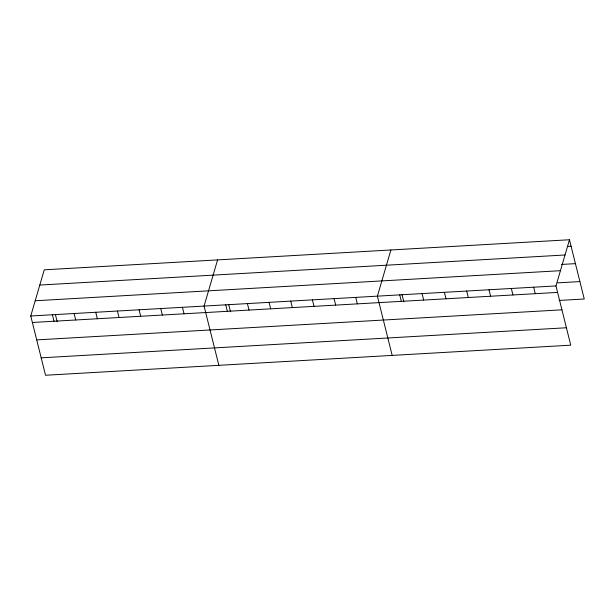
<?xml version="1.0" encoding="UTF-8"?>
<svg xmlns="http://www.w3.org/2000/svg" width="615" height="615" viewBox="0 0 615 615"><rect width="100%" height="100%" fill="white"/><g stroke="black" fill="none" stroke-linecap="round" stroke-linejoin="round"><path stroke-width="0.92" d="M569.475 239.75L555.975 285.929L570.751 345.176L45.525 375.25L30.75 315.995L44.249 269.824L569.475 239.75L584.25 299.005L559.135 300.443M217.579 259.899L204.072 306.078L218.848 365.325M390.902 249.974L377.395 296.153L392.17 355.401M567.376 246.446L571.089 246.231M39.798 285.06L565.024 254.987M561.48 264.442L575.432 263.643M35.209 300.758L560.434 270.692M557.59 282.869L579.907 281.585M30.75 315.995L555.975 285.929M32.364 322.475L557.59 292.409M36.708 339.887L561.933 309.822M41.182 357.83L566.407 327.764M533.651 287.205L535.265 293.686M511.334 288.481L512.948 294.962M489.01 289.765L490.624 296.238M466.685 291.041L468.299 297.522M444.368 292.317L445.983 298.798M422.044 293.593L423.658 300.074M402.018 294.562L403.847 301.896M399.719 294.877L401.334 301.35M355.731 297.391L357.346 303.871M334.068 298.629L335.682 305.109M312.405 299.874L314.019 306.355M290.734 301.112L292.348 307.592M269.07 302.357L270.685 308.83M247.407 303.595L249.021 310.075M228.695 304.486L230.517 311.82M225.743 304.832L227.358 311.313M182.409 307.315L184.023 313.796M160.746 308.553L162.36 315.034M139.075 309.799L140.697 316.271M117.411 311.036L119.026 317.517M95.748 312.274L97.362 318.755M74.084 313.519L75.699 319.992M55.365 314.403L57.195 321.737M52.413 314.757L54.028 321.238"/></g></svg>
